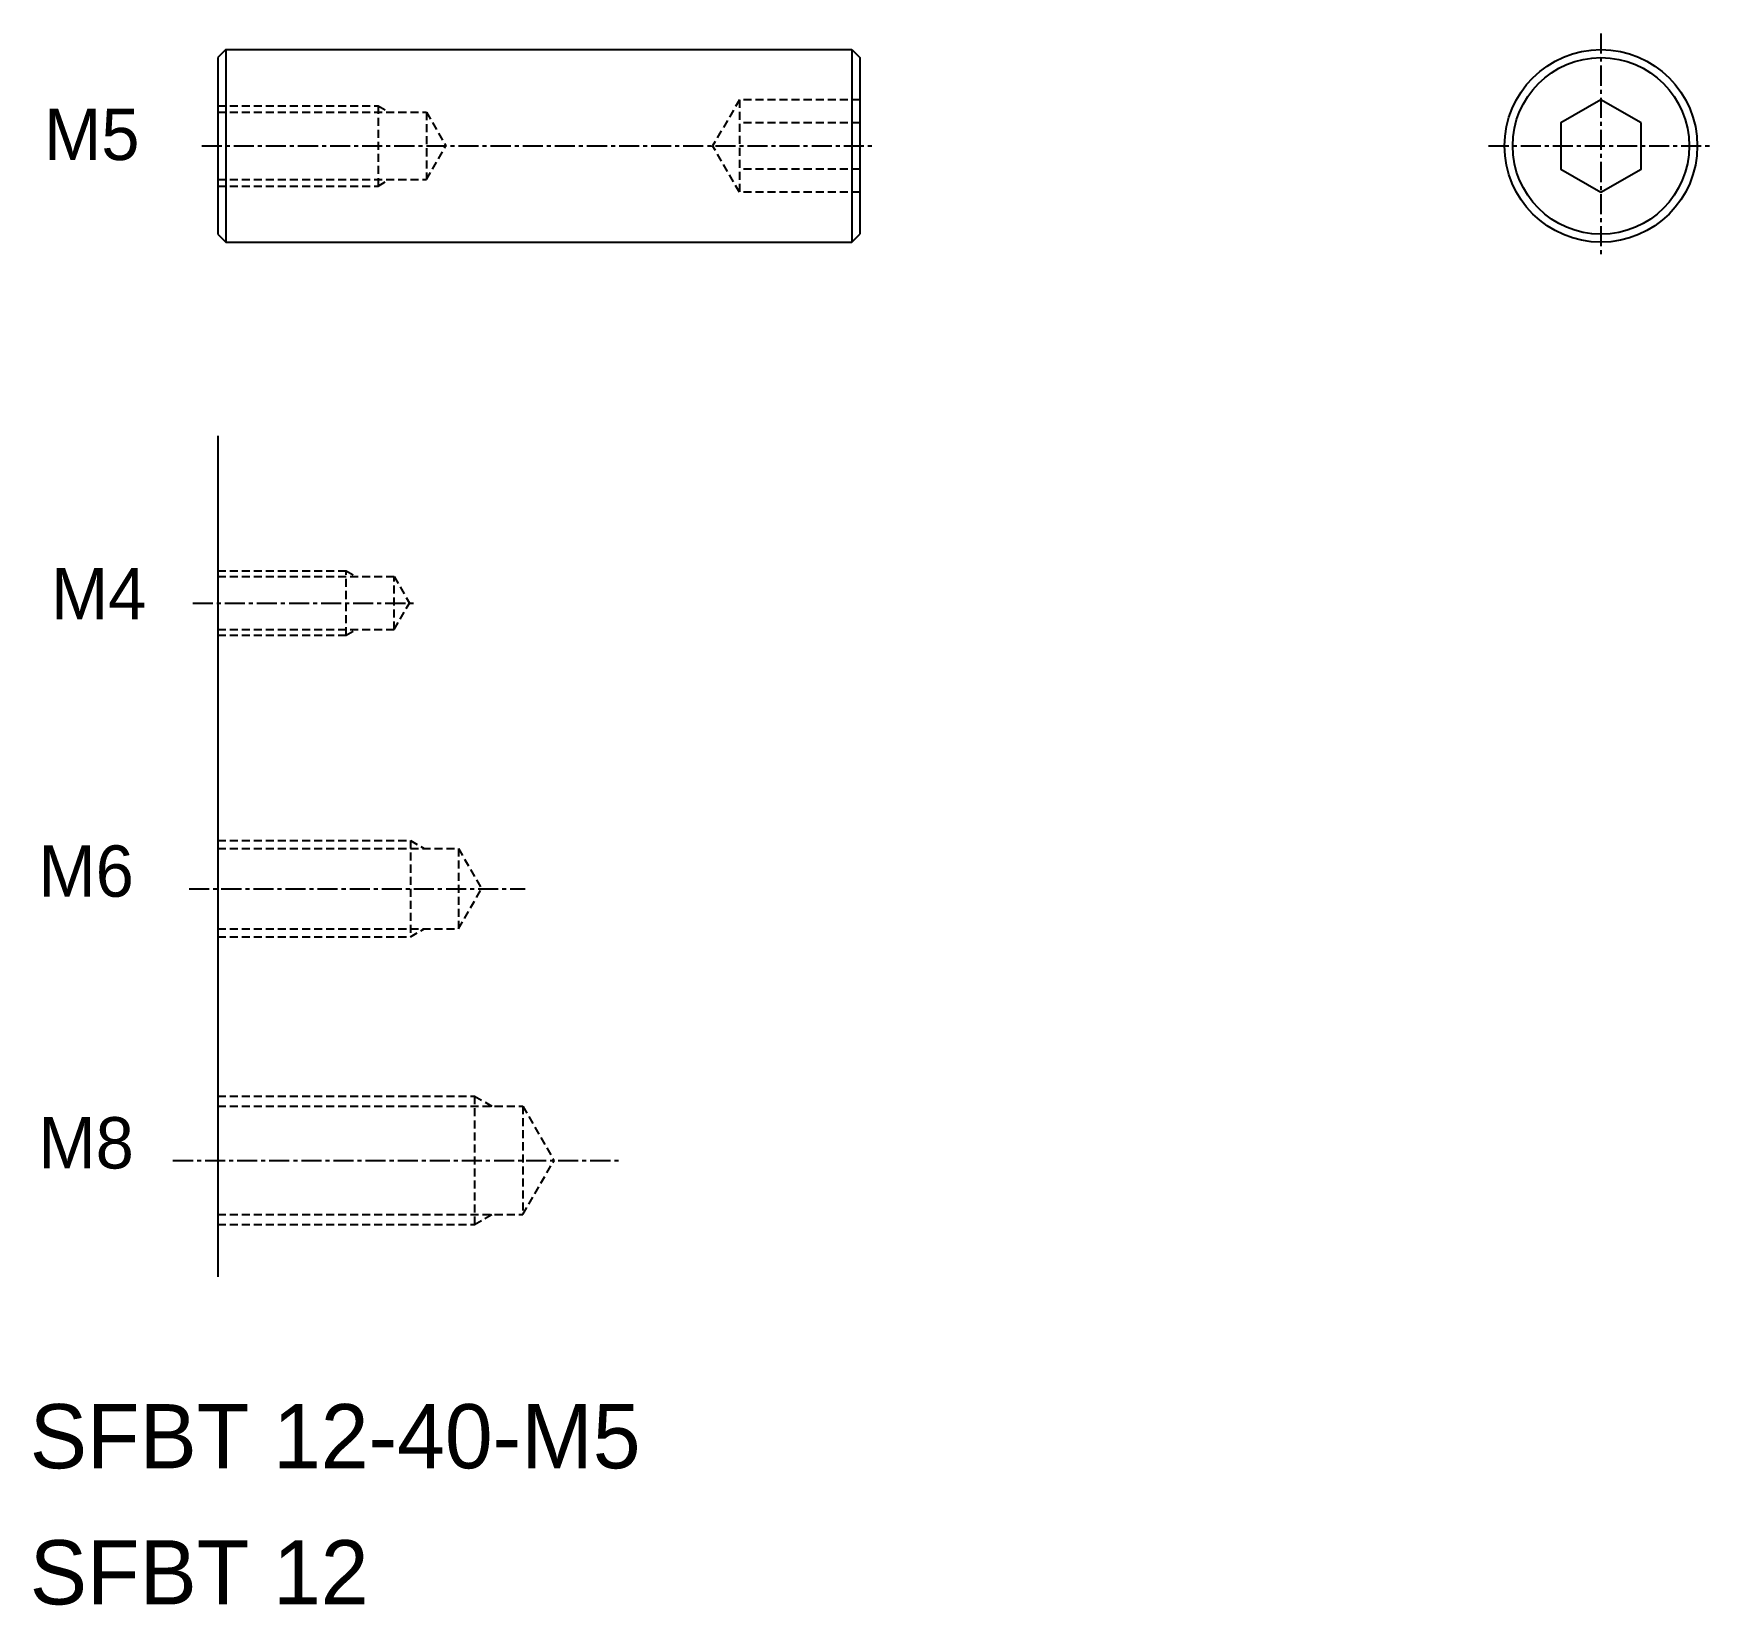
# Model space of a CAD drawing. Extents: x 69 to 174, y 50 to 148.
import ezdxf

# ---------------------------------------------------------------- set-up
doc = ezdxf.new("R2010")
doc.units = 0
doc.linetypes.add('CENTER', pattern=[2, 1.25, -0.25, 0.25, -0.25])
doc.linetypes.add('DASHED', pattern=[0.75, 0.5, -0.25])
doc.layers.get('0').update_dxf_attribs({"linetype": 'CONTINUOUS'})
doc.layers.add('CENTER', color=1, linetype='CENTER')

msp = doc.modelspace()

# ---------------------------------------------------------------- linework, layer by layer
at = {"color": 7, "linetype": 'CONTINUOUS'}
for p, q in [((80.95, 146.67), (80.45, 146.17)), ((80.95, 146.67), (119.95, 146.67)), ((80.95, 146.67), (80.95, 134.67)), ((119.95, 146.67), (119.95, 134.67)), ((119.95, 146.67), (120.45, 146.17)), ((80.45, 146.17), (80.45, 135.17)), ((120.45, 146.17), (120.45, 135.17)), ((80.45, 135.17), (80.95, 134.67)), ((119.95, 134.67), (120.45, 135.17)), ((80.95, 134.67), (119.95, 134.67)), ((80.45, 122.6), (80.45, 70.21))]:
    msp.add_line(p, q, dxfattribs=at)
at = {"color": 3, "linetype": 'DASHED'}
for p, q in [((112.95, 143.55), (111.28, 140.67)), ((112.95, 143.55), (112.95, 137.78)), ((120.45, 143.55), (112.95, 143.55)), ((80.45, 143.17), (90.45, 143.17)), ((80.45, 142.77), (93.45, 142.77)), ((90.45, 143.17), (90.45, 138.17)), ((90.45, 143.17), (91.05, 142.82)), ((93.45, 142.77), (94.66, 140.67)), ((93.45, 142.77), (93.45, 138.57)), ((120.45, 142.11), (112.95, 142.11)), ((93.45, 138.57), (94.66, 140.67)), ((112.95, 137.78), (111.28, 140.67)), ((120.45, 139.22), (112.95, 139.22)), ((80.45, 138.57), (93.45, 138.57)), ((80.45, 138.17), (90.45, 138.17)), ((90.45, 138.17), (91.05, 138.52)), ((120.45, 137.78), (112.95, 137.78)), ((80.45, 114.19), (88.45, 114.19)), ((88.45, 110.19), (88.45, 114.19)), ((88.45, 114.19), (89.05, 113.84)), ((80.45, 113.84), (91.45, 113.84)), ((91.45, 113.84), (92.4, 112.19)), ((91.45, 110.54), (91.45, 113.84)), ((91.45, 110.54), (92.4, 112.19)), ((80.45, 110.54), (91.45, 110.54)), ((80.45, 110.19), (88.45, 110.19)), ((88.45, 110.19), (89.05, 110.54)), ((80.45, 97.39), (92.45, 97.39)), ((92.45, 97.39), (92.45, 91.39)), ((92.45, 97.39), (93.31, 96.89)), ((80.45, 96.89), (95.45, 96.89)), ((95.45, 96.89), (95.45, 91.89)), ((95.45, 96.89), (96.89, 94.39)), ((95.45, 91.89), (96.89, 94.39)), ((80.45, 91.89), (95.45, 91.89)), ((80.45, 91.39), (92.45, 91.39)), ((92.45, 91.39), (93.31, 91.89)), ((80.45, 81.46), (96.45, 81.46)), ((80.45, 80.84), (99.45, 80.84)), ((96.45, 81.46), (97.53, 80.84)), ((96.45, 81.46), (96.45, 73.46)), ((99.45, 80.84), (101.4, 77.46)), ((99.45, 80.84), (99.45, 74.09)), ((99.45, 74.09), (101.4, 77.46)), ((80.45, 74.09), (99.45, 74.09)), ((80.45, 73.46), (96.45, 73.46)), ((96.45, 73.46), (97.53, 74.09))]:
    msp.add_line(p, q, dxfattribs=at)
msp.add_line((120.45, 143.8), (120.45, 143.8))
at = {"color": 7, "linetype": 'CONTINUOUS'}
msp.add_lwpolyline([(169.12, 142.11), (166.62, 143.55), (164.12, 142.11), (164.12, 139.22), (166.62, 137.78), (169.12, 139.22)], close=True, dxfattribs=at)
for radius in [6, 5.5]:
    msp.add_circle((166.62, 140.67), radius, dxfattribs=at)
at = {"layer": 'CENTER', "color": 1, "linetype": 'CENTER'}
for p, q in [((166.62, 147.67), (166.62, 133.67)), ((79.45, 140.67), (121.45, 140.67)), ((159.62, 140.67), (173.62, 140.67)), ((78.89, 112.19), (92.84, 112.19)), ((78.67, 94.39), (99.6, 94.39)), ((77.66, 77.46), (105.56, 77.46))]:
    msp.add_line(p, q, dxfattribs=at)

# ---------------------------------------------------------------- texts
at = {"color": 7, "linetype": 'CONTINUOUS'}
for s, height, p in [('M5', 3.2, (69.63, 139.79)), ('M4', 3.2, (70.06, 111.17)), ('M6', 3.2, (69.28, 93.89)), ('M8', 3.2, (69.28, 76.96)), ('SFBT 12-40-M5', 4, (68.74, 58.28)), ('SFBT 12', 4, (68.74, 49.8))]:
    msp.add_text(s, height=height, dxfattribs=at).set_placement(p)

doc.saveas('drawing.dxf')
